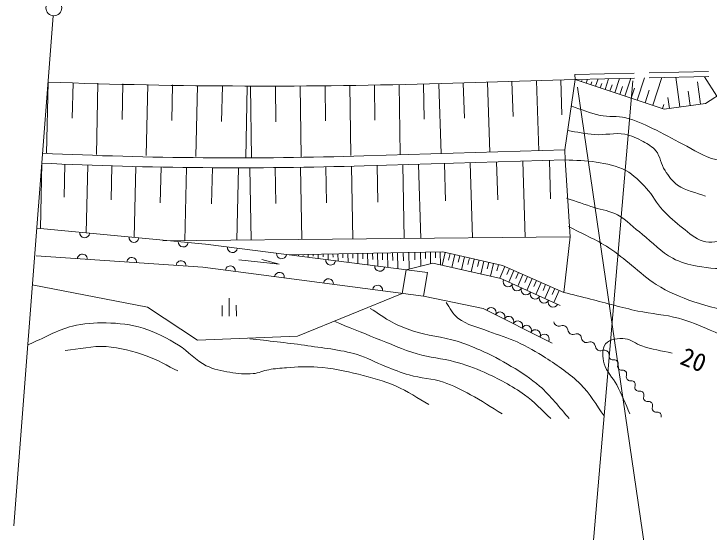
# Model space of a CAD drawing. Units: millimetres, scale not verified. Extents: x 40000 to 680000, y 20000 to 380000.
# Drawn here: x 385931 to 456140, y 236633 to 288936 of the extents above; entities that cross this region are included whole.
import ezdxf
from ezdxf.enums import TextEntityAlignment as Align

# ---------------------------------------------------------------- set-up
doc = ezdxf.new("R2010")
doc.units = ezdxf.units.MM
doc.header["$LTSCALE"] = 1000
doc.linetypes.add('DASHED', pattern=[7.5, 6, -1.5])
for name, color, linetype, lineweight in [('M-BGD', 7, 'Continuous', 13), ('M-BMK-SRVR', 3, 'Continuous', 13), ('M-STR-HTXT', 7, 'Continuous', 13)]:
    doc.layers.add(name, color=color, linetype=linetype, lineweight=lineweight)
doc.styles.add('ＭＳ ゴシック', font='')
doc.styles.get('ＭＳ ゴシック').set_extended_font_data('MS Gothic')

msp = doc.modelspace()

# ---------------------------------------------------------------- linework, layer by layer
at = {"layer": 'M-BGD'}
for p, q in [((389908, 288759), (385931, 237262)), ((429161, 281918), (442602, 282317)), ((441166, 282269), (441284, 278735)), ((442602, 282317), (441568, 275206)), ((442591, 282817), (442602, 282317)), ((451615, 279331), (442602, 282317)), ((442781, 282258), (442802, 282321)), ((443731, 281943), (443864, 282344)), ((444680, 281629), (444925, 282367)), ((445629, 281314), (445986, 282390)), ((446632, 280982), (447106, 282414)), ((447635, 280650), (448227, 282439)), ((448887, 280235), (449627, 282469)), ((450450, 279717), (451374, 282507)), ((453173, 279543), (452766, 282537)), ((456931, 280647), (455665, 282599)), ((460132, 282725), (455774, 279897)), ((389390, 282050), (389229, 274863)), ((391905, 281994), (391825, 278401)), ((394421, 281938), (394260, 274753)), ((396935, 281882), (396855, 278290)), ((399450, 281825), (399289, 274644)), ((401963, 281769), (401883, 278179)), ((404477, 281713), (404316, 274535)), ((406989, 281657), (406909, 278068)), ((409502, 281601), (409341, 274425)), ((409829, 281593), (409929, 274412)), ((412342, 281629), (412393, 278044)), ((414856, 281664), (414956, 274516)), ((417358, 281699), (417407, 278136)), ((419859, 281734), (419959, 274629)), ((422346, 281769), (422396, 278227)), ((424833, 281803), (424931, 274742)), ((427304, 281838), (427353, 278318)), ((428859, 281860), (429093, 274844)), ((431315, 281941), (431432, 278428)), ((433770, 282023), (434004, 274986)), ((436233, 282105), (436350, 278581)), ((438696, 282187), (438931, 275129)), ((443256, 282100), (443294, 282217)), ((444205, 281786), (444300, 282071)), ((445154, 281471), (445305, 281925)), ((446130, 281148), (446338, 281775)), ((447133, 280816), (447400, 281621)), ((455269, 279828), (454962, 282086)), ((448261, 280442), (448594, 281448)), ((449668, 279976), (450084, 281232)), ((454221, 279686), (454026, 281123)), ((452125, 279400), (451976, 280501)), ((451427, 279394), (451562, 279801)), ((455774, 279897), (451615, 279331)), ((421274, 274607), (441568, 275206)), ((441568, 275206), (441598, 274206)), ((388758, 273874), (388612, 267261)), ((421303, 273607), (441598, 274206)), ((429409, 273824), (429527, 270063)), ((432022, 273906), (432259, 266329)), ((434674, 273989), (434793, 270172)), ((437326, 274072), (437567, 266380)), ((440018, 274157), (440139, 270282)), ((441598, 274206), (442100, 266423)), ((391072, 273770), (390998, 270434)), ((393385, 273679), (393234, 266828)), ((395815, 273597), (395739, 270159)), ((398245, 273530), (398087, 266373)), ((400797, 273475), (400717, 269871)), ((403349, 273436), (403186, 266045)), ((405977, 273412), (405897, 269782)), ((408606, 273405), (408444, 266096)), ((409762, 273407), (409905, 266110)), ((412318, 273424), (412389, 269797)), ((414873, 273456), (415015, 266160)), ((417445, 273504), (417516, 269872)), ((420016, 273569), (420160, 266210)), ((422606, 273646), (422678, 269948)), ((425195, 273711), (425340, 266261)), ((426796, 273742), (427031, 266277)), ((388239, 267296), (405273, 265699)), ((442100, 266423), (400979, 266023)), ((442100, 266423), (441468, 260833)), ((405273, 265699), (427697, 262838)), ((429258, 264925), (413489, 264626)), ((417156, 264696), (417161, 264430)), ((417656, 264705), (417668, 264101)), ((418156, 264715), (418163, 264377)), ((418656, 264724), (418670, 263975)), ((419156, 264734), (419164, 264323)), ((419656, 264743), (419673, 263850)), ((420156, 264753), (420165, 264270)), ((420656, 264762), (420675, 263724)), ((421156, 264772), (421166, 264216)), ((421656, 264781), (421678, 263598)), ((422155, 264791), (422167, 264163)), ((422655, 264800), (422681, 263472)), ((423155, 264810), (423169, 264109)), ((423655, 264819), (423683, 263346)), ((424171, 264829), (424185, 264055)), ((424686, 264839), (424717, 263216)), ((425254, 264849), (425270, 263997)), ((425822, 264860), (425854, 263187)), ((426408, 264871), (426422, 264100)), ((426993, 264882), (427020, 263469)), ((427493, 264892), (427506, 264241)), ((427993, 264901), (428016, 263710)), ((428493, 264911), (428505, 264304)), ((428993, 264920), (429018, 263585)), ((429502, 264869), (429195, 263546)), ((435280, 263528), (429258, 264925)), ((429989, 264756), (429836, 264097)), ((405007, 263370), (388173, 264501)), ((408636, 264112), (412729, 263680)), ((412729, 263680), (410965, 264146)), ((413657, 264629), (413657, 264605)), ((414157, 264639), (414158, 264590)), ((414657, 264648), (414660, 264479)), ((415157, 264658), (415159, 264537)), ((415657, 264667), (415663, 264353)), ((416157, 264677), (416160, 264483)), ((416656, 264686), (416665, 264227)), ((430476, 264643), (430171, 263329)), ((430963, 264530), (430811, 263875)), ((431450, 264417), (431147, 263112)), ((431937, 264304), (431786, 263654)), ((432424, 264191), (432124, 262895)), ((432911, 264078), (432762, 263432)), ((427298, 260442), (405007, 263370)), ((425546, 263112), (428227, 263761)), ((428227, 263761), (435114, 262231)), ((433398, 263965), (433100, 262678)), ((433885, 263852), (433737, 263211)), ((434373, 263739), (434076, 262461)), ((434860, 263626), (434712, 262989)), ((435509, 263428), (434999, 262256)), ((441468, 260833), (435280, 263528)), ((425546, 263112), (425148, 260725)), ((427697, 262838), (427298, 260442)), ((435968, 263229), (435716, 262650)), ((436426, 263029), (435919, 261864)), ((436885, 262829), (436629, 262243)), ((437343, 262630), (436829, 261449)), ((435114, 262231), (441102, 259503)), ((437801, 262430), (437543, 261836)), ((438260, 262231), (437739, 261035)), ((438718, 262031), (438456, 261429)), ((399416, 259336), (387771, 261599)), ((439177, 261831), (438649, 260620)), ((439635, 261632), (439370, 261022)), ((440094, 261432), (439559, 260205)), ((440552, 261232), (440283, 260615)), ((425148, 260725), (414587, 256408)), ((441010, 261033), (440470, 259791)), ((407679, 258438), (407664, 260238)), ((433317, 259203), (427298, 260442)), ((404473, 256009), (399416, 259336)), ((406950, 259512), (406959, 258432)), ((408390, 259524), (408399, 258444)), ((440304, 255710), (433317, 259203)), ((440470, 257872), (440506, 257733)), ((440506, 257733), (440563, 257632)), ((440563, 257632), (440635, 257553)), ((440635, 257553), (440717, 257493)), ((440717, 257493), (440810, 257449)), ((440810, 257449), (440913, 257424)), ((440913, 257424), (441030, 257421)), ((441030, 257421), (441169, 257456)), ((441169, 257456), (441308, 257492)), ((441308, 257492), (441425, 257489)), ((441425, 257489), (441528, 257464)), ((441528, 257464), (441620, 257420)), ((441620, 257420), (441703, 257360)), ((441703, 257360), (441774, 257281)), ((441774, 257281), (441868, 257041)), ((441868, 257041), (441903, 256901)), ((414587, 256408), (404473, 256009)), ((441903, 256901), (441961, 256800)), ((441961, 256800), (442032, 256721)), ((442032, 256721), (442115, 256661)), ((442115, 256661), (442207, 256617)), ((442207, 256617), (442310, 256592)), ((442310, 256592), (442427, 256589)), ((442427, 256589), (442566, 256625)), ((442566, 256625), (442706, 256660)), ((442706, 256660), (442822, 256658)), ((442822, 256658), (442925, 256632)), ((442925, 256632), (443018, 256589)), ((443018, 256589), (443100, 256528)), ((443100, 256528), (443172, 256450)), ((443172, 256450), (443265, 256209)), ((443265, 256209), (443300, 256069)), ((443300, 256069), (443358, 255968)), ((443358, 255968), (443430, 255889)), ((443430, 255889), (443512, 255829)), ((443512, 255829), (443604, 255786)), ((443604, 255786), (443707, 255760)), ((443707, 255760), (443824, 255758)), ((443824, 255758), (443964, 255793)), ((443964, 255793), (444103, 255828)), ((444103, 255828), (444220, 255826)), ((444220, 255826), (444323, 255800)), ((444323, 255800), (444415, 255757)), ((444415, 255757), (444497, 255696)), ((444497, 255696), (444569, 255618)), ((444569, 255618), (444662, 255377)), ((444662, 255377), (444697, 255238)), ((444697, 255238), (444755, 255136)), ((444755, 255136), (444827, 255058)), ((444827, 255058), (444909, 254997)), ((444909, 254997), (445002, 254954)), ((445002, 254954), (445105, 254928)), ((445105, 254928), (445221, 254926)), ((445221, 254926), (445361, 254961)), ((445361, 254961), (445500, 254997)), ((445500, 254997), (445617, 254994)), ((445617, 254994), (445720, 254969)), ((445720, 254969), (445812, 254925)), ((445812, 254925), (445895, 254865)), ((445895, 254865), (445966, 254786)), ((445966, 254786), (446059, 254545)), ((446059, 254545), (446035, 254415)), ((446035, 254415), (446046, 254312)), ((446046, 254312), (446076, 254227)), ((446076, 254227), (446123, 254155)), ((446123, 254155), (446185, 254095)), ((446185, 254095), (446263, 254049)), ((446263, 254049), (446362, 254020)), ((446362, 254020), (446495, 254019)), ((446495, 254019), (446628, 254018)), ((446628, 254018), (446726, 253988)), ((446726, 253988), (446805, 253942)), ((446805, 253942), (446867, 253883)), ((446867, 253883), (446913, 253811)), ((446930, 253492), (446906, 253361)), ((446913, 253811), (446944, 253725)), ((446944, 253725), (446930, 253492)), ((446906, 253361), (446916, 253259)), ((446916, 253259), (446947, 253173)), ((446947, 253173), (446994, 253101)), ((446994, 253101), (447055, 253041)), ((447055, 253041), (447134, 252995)), ((447134, 252995), (447232, 252966)), ((447232, 252966), (447365, 252965)), ((447365, 252965), (447498, 252964)), ((447498, 252964), (447597, 252935)), ((447597, 252935), (447675, 252889)), ((447675, 252889), (447737, 252829)), ((447737, 252829), (447784, 252757)), ((447784, 252757), (447815, 252671)), ((447801, 252438), (447777, 252308)), ((447777, 252308), (447787, 252205)), ((447787, 252205), (447817, 252120)), ((447815, 252671), (447801, 252438)), ((447817, 252120), (447864, 252048)), ((447864, 252048), (447926, 251988)), ((447926, 251988), (448004, 251942)), ((448004, 251942), (448103, 251913)), ((448103, 251913), (448236, 251912)), ((448236, 251912), (448369, 251910)), ((448369, 251910), (448467, 251881)), ((448467, 251881), (448546, 251835)), ((448546, 251835), (448608, 251776)), ((448608, 251776), (448655, 251703)), ((448671, 251385), (448647, 251254)), ((448655, 251703), (448685, 251618)), ((448685, 251618), (448671, 251385)), ((448647, 251254), (448657, 251152)), ((448657, 251152), (448688, 251066)), ((448688, 251066), (448735, 250994)), ((448735, 250994), (448797, 250934)), ((448797, 250934), (448875, 250888)), ((448875, 250888), (448974, 250859)), ((448974, 250859), (449106, 250858)), ((449106, 250858), (449239, 250857)), ((449239, 250857), (449338, 250828)), ((449338, 250828), (449416, 250782)), ((449416, 250782), (449478, 250722)), ((449478, 250722), (449525, 250650)), ((449525, 250650), (449556, 250564)), ((449542, 250331), (449518, 250201)), ((449518, 250201), (449528, 250098)), ((449528, 250098), (449558, 250013)), ((449556, 250564), (449542, 250331)), ((449558, 250013), (449605, 249940)), ((449605, 249940), (449667, 249881)), ((449667, 249881), (449745, 249835)), ((449745, 249835), (449844, 249806)), ((449844, 249806), (449977, 249804)), ((449977, 249804), (450110, 249803)), ((450110, 249803), (450209, 249774)), ((450209, 249774), (450287, 249728)), ((450287, 249728), (450349, 249668)), ((450349, 249668), (450396, 249596)), ((450412, 249278), (450388, 249147)), ((450396, 249596), (450426, 249511)), ((450426, 249511), (450412, 249278)), ((450388, 249147), (450398, 249045)), ((450398, 249045), (450429, 248959)), ((450429, 248959), (450476, 248887)), ((450476, 248887), (450538, 248827)), ((450538, 248827), (450616, 248781)), ((450616, 248781), (450715, 248752)), ((450715, 248752), (450848, 248751)), ((450848, 248751), (450980, 248750)), ((450980, 248750), (451079, 248721)), ((451079, 248721), (451157, 248675)), ((451157, 248675), (451219, 248615)), ((451219, 248615), (451266, 248543)), ((451266, 248543), (451297, 248457)), ((451297, 248457), (451283, 248224))]:
    msp.add_line(p, q, dxfattribs=at)
at = {"layer": 'M-BGD', "linetype": 'DASHED'}
for p, q in [((442591, 282817), (556506, 285279)), ((442602, 282317), (556516, 284779))]:
    msp.add_line(p, q, dxfattribs=at)
at = {"layer": 'M-BGD'}
for centre, radius, start, end in [((411274, 882442), 600790, 267.91067, 271.70608), ((408400, 684932), 410527, 267.26377, 271.79697), ((408400, 684932), 411527, 267.26377, 271.79697), ((393075, 266843), 500, 174.64417, 354.64417), ((398053, 266376), 500, 174.64417, 354.64417), ((403031, 265909), 500, 174.64417, 354.64417), ((407999, 265351), 500, 172.72855, 352.72855), ((412959, 264718), 500, 172.72855, 352.72855), ((392839, 264188), 500, 356.15586, 176.15586), ((397828, 263852), 500, 356.15586, 176.15586), ((402817, 263517), 500, 356.15586, 176.15586), ((417919, 264085), 500, 172.72855, 352.72855), ((407788, 263005), 500, 352.51742, 172.51742), ((422879, 263453), 500, 172.72855, 352.72855), ((412745, 262354), 500, 352.51742, 172.51742), ((417703, 261703), 500, 352.51742, 172.51742), ((435833, 261903), 500, 155.5081, 335.5081), ((422660, 261051), 500, 352.51742, 172.51742), ((436743, 261488), 500, 155.5081, 335.5081), ((437653, 261074), 500, 155.5081, 335.5081), ((438563, 260659), 500, 155.5081, 335.5081), ((439473, 260245), 500, 155.5081, 335.5081), ((440383, 259830), 500, 155.5081, 335.5081), ((434127, 258798), 500, 333.43495, 153.43495), ((435022, 258351), 500, 333.43495, 153.43495), ((435916, 257904), 500, 333.43495, 153.43495), ((436811, 257456), 500, 333.43495, 153.43495), ((437705, 257009), 500, 333.43495, 153.43495), ((438599, 256562), 500, 333.43495, 153.43495), ((439494, 256115), 500, 333.43495, 153.43495)]:
    msp.add_arc(centre, radius, start, end, dxfattribs=at)
for points, knots in [([(531117, 283702), (530674, 282704), (530324, 281659), (529786, 280708), (529253, 279765), (528603, 278890), (527923, 278046), (527185, 277129), (526328, 276315), (525528, 275451), (524952, 274829), (524239, 274312), (523798, 273588), (523491, 273085), (523332, 272499), (523199, 271925), (522877, 270533), (522966, 269075), (522733, 267666), (522500, 266254), (522189, 264852), (521802, 263474), (521561, 262617), (521396, 261709), (520937, 260946), (520419, 260085), (519631, 259410), (518874, 258750), (518238, 258196), (517504, 257766), (516811, 257286), (516129, 256813), (515524, 256186), (514749, 255889), (514142, 255656), (513468, 255620), (512819, 255622), (511586, 255627), (510384, 256017), (509159, 256155), (507766, 256311), (506369, 256470), (504967, 256487), (503324, 256508), (501687, 256229), (500043, 256221), (498556, 256214), (497047, 256145), (495585, 256421), (494503, 256625), (493420, 256949), (492458, 257486), (491454, 258046), (490620, 258878), (489796, 259681), (488536, 260911), (487425, 262289), (486336, 263674), (485462, 264786), (484639, 265942), (483874, 267134), (483059, 268405), (482586, 269905), (481612, 271060), (480962, 271830), (480215, 272605), (479283, 272989), (478151, 273456), (476842, 273451), (475624, 273322), (474584, 273212), (473630, 272692), (472629, 272390), (471722, 272116), (470727, 272056), (469901, 271592), (469299, 271253), (468819, 270720), (468371, 270195), (467612, 269306), (467180, 268173), (466441, 267267), (465629, 266270), (464765, 265279), (463713, 264539), (462991, 264030), (462172, 263633), (461318, 263408), (460457, 263181), (459546, 263210), (458656, 263208), (457411, 263206), (456152, 263236), (454930, 263474), (454083, 263639), (453230, 263867), (452468, 264273), (451324, 264881), (450426, 265867), (449407, 266668), (448563, 267332), (447828, 268162), (446879, 268664), (446159, 269044), (445324, 269145), (444550, 269396), (443616, 269699), (442687, 270017), (441755, 270328)], [0, 0, 0, 0, 1, 1, 1, 2, 2, 2, 3, 3, 3, 4, 4, 4, 5, 5, 5, 6, 6, 6, 7, 7, 7, 8, 8, 8, 9, 9, 9, 10, 10, 10, 11, 11, 11, 12, 12, 12, 13, 13, 13, 14, 14, 14, 15, 15, 15, 16, 16, 16, 17, 17, 17, 18, 18, 18, 19, 19, 19, 20, 20, 20, 21, 21, 21, 22, 22, 22, 23, 23, 23, 24, 24, 24, 25, 25, 25, 26, 26, 26, 27, 27, 27, 28, 28, 28, 29, 29, 29, 30, 30, 30, 31, 31, 31, 32, 32, 32, 33, 33, 33, 34, 34, 34, 35, 35, 35, 36, 36, 36, 36]), ([(526593, 282371), (526393, 281684), (526287, 280961), (525994, 280308), (525499, 279208), (524824, 278184), (524064, 277248), (523402, 276431), (522536, 275804), (521802, 275052), (521231, 274468), (520613, 273919), (520138, 273255), (519757, 272722), (519381, 272157), (519207, 271525), (518811, 270091), (519051, 268554), (519007, 267067), (518963, 265582), (519274, 264057), (518941, 262609), (518764, 261845), (518433, 261091), (517942, 260480), (517487, 259913), (516896, 259398), (516212, 259149), (514710, 258603), (513018, 259022), (511422, 258949), (510068, 258888), (508715, 258837), (507363, 258750), (505964, 258660), (504572, 258441), (503171, 258417), (501173, 258382), (499153, 258356), (497182, 258683), (495860, 258903), (494507, 259187), (493323, 259814), (492307, 260353), (491451, 261174), (490661, 262010), (489398, 263349), (488375, 264906), (487401, 266468), (486619, 267723), (486021, 269083), (485338, 270394), (484624, 271767), (484011, 273196), (483209, 274520), (482310, 276004), (481694, 277871), (480215, 278778), (479814, 279024), (479288, 278979), (478817, 278978), (478212, 278976), (477618, 278809), (477021, 278712), (475776, 278508), (474520, 278348), (473295, 278046), (472866, 277941), (472402, 277886), (472031, 277647), (471251, 277146), (470786, 276274), (470167, 275584), (468898, 274169), (467713, 272675), (466375, 271326), (465258, 270200), (464122, 269077), (462848, 268132), (462017, 267515), (461151, 266911), (460187, 266535), (459469, 266255), (458689, 266158), (457924, 266069), (457131, 265977), (456298, 265788), (455529, 266003), (454741, 266223), (454116, 266836), (453466, 267333), (452755, 267877), (452076, 268471), (451470, 269130), (450849, 269806), (450433, 270655), (449806, 271326), (449184, 271992), (448544, 272686), (447744, 273122), (446831, 273619), (445772, 273806), (444749, 273987), (443712, 274171), (442648, 274133), (441598, 274206)], [0, 0, 0, 0, 1, 1, 1, 2, 2, 2, 3, 3, 3, 4, 4, 4, 5, 5, 5, 6, 6, 6, 7, 7, 7, 8, 8, 8, 9, 9, 9, 10, 10, 10, 11, 11, 11, 12, 12, 12, 13, 13, 13, 14, 14, 14, 15, 15, 15, 16, 16, 16, 17, 17, 17, 18, 18, 18, 19, 19, 19, 20, 20, 20, 21, 21, 21, 22, 22, 22, 23, 23, 23, 24, 24, 24, 25, 25, 25, 26, 26, 26, 27, 27, 27, 28, 28, 28, 29, 29, 29, 30, 30, 30, 31, 31, 31, 32, 32, 32, 33, 33, 33, 34, 34, 34, 35, 35, 35, 35]), ([(442272, 279616), (443226, 279306), (444151, 278886), (445133, 278684), (445984, 278510), (446883, 278652), (447728, 278452), (448668, 278229), (449545, 277788), (450423, 277387), (451470, 276909), (452453, 276301), (453484, 275790), (454582, 275246), (455619, 274510), (456811, 274226), (457599, 274039), (458439, 274040), (459239, 274160), (460269, 274314), (461263, 274704), (462200, 275158), (463189, 275637), (464175, 276188), (464962, 276954), (465830, 277800), (466337, 278951), (467024, 279949)], [0, 0, 0, 0, 1, 1, 1, 2, 2, 2, 3, 3, 3, 4, 4, 4, 5, 5, 5, 6, 6, 6, 7, 7, 7, 8, 8, 8, 9, 9, 9, 9]), ([(441873, 277154), (442771, 277021), (443662, 276817), (444568, 276755), (445586, 276685), (446625, 276973), (447628, 276788), (448285, 276668), (448907, 276379), (449491, 276056), (449950, 275803), (450424, 275530), (450756, 275125), (451221, 274557), (451288, 273745), (451687, 273128), (452038, 272587), (452427, 272039), (452951, 271665), (453778, 271075), (454837, 270911), (455779, 270533)], [0, 0, 0, 0, 1, 1, 1, 2, 2, 2, 3, 3, 3, 4, 4, 4, 5, 5, 5, 6, 6, 6, 7, 7, 7, 7]), ([(494121, 253626), (492835, 254292), (491454, 254800), (490262, 255622), (489086, 256434), (488111, 257506), (487068, 258484), (485799, 259675), (484528, 260869), (483342, 262143), (482549, 262996), (481976, 264061), (481080, 264805), (480529, 265262), (479886, 265616), (479217, 265869), (478602, 266102), (477941, 266207), (477287, 266269), (475874, 266402), (474443, 266323), (473029, 266202), (472313, 266141), (471543, 266189), (470899, 265869), (470127, 265486), (469634, 264695), (469036, 264073), (468274, 263280), (467660, 262344), (466840, 261611), (466070, 260921), (465216, 260316), (464312, 259814), (463555, 259395), (462765, 258986), (461917, 258816), (461025, 258638), (460092, 258713), (459188, 258816), (457628, 258995), (456085, 259375), (454597, 259881), (453282, 260328), (451992, 260889), (450805, 261611), (449914, 262153), (449166, 262901), (448343, 263541), (447569, 264142), (446839, 264808), (446014, 265337), (444728, 266162), (443308, 266757), (441955, 267466)], [0, 0, 0, 0, 1, 1, 1, 2, 2, 2, 3, 3, 3, 4, 4, 4, 5, 5, 5, 6, 6, 6, 7, 7, 7, 8, 8, 8, 9, 9, 9, 10, 10, 10, 11, 11, 11, 12, 12, 12, 13, 13, 13, 14, 14, 14, 15, 15, 15, 16, 16, 16, 17, 17, 17, 18, 18, 18, 18]), ([(488798, 252761), (487778, 253338), (486752, 253904), (485738, 254491), (484421, 255254), (483259, 256352), (481812, 256820), (481113, 257047), (480336, 257166), (479616, 257020), (478877, 256870), (478209, 256426), (477620, 255955), (476797, 255297), (476328, 254278), (475557, 253560), (474849, 252901), (474146, 252133), (473228, 251830), (472449, 251572), (471584, 251764), (470766, 251830), (469378, 251941), (467981, 252114), (466641, 252495), (464422, 253127), (462363, 254225), (460253, 255157), (458910, 255750), (457615, 256451), (456261, 257020), (455212, 257460), (454164, 257917), (453067, 258217), (451720, 258586), (450307, 258658), (448941, 258949), (447332, 259293), (445746, 259744), (444151, 260147), (443256, 260373), (442362, 260605), (441468, 260833)], [0, 0, 0, 0, 1, 1, 1, 2, 2, 2, 3, 3, 3, 4, 4, 4, 5, 5, 5, 6, 6, 6, 7, 7, 7, 8, 8, 8, 9, 9, 9, 10, 10, 10, 11, 11, 11, 12, 12, 12, 13, 13, 13, 14, 14, 14, 14]), ([(445548, 248370), (444749, 249434), (444092, 250621), (443153, 251564), (442113, 252607), (440860, 253421), (439626, 254225), (438711, 254822), (437756, 255364), (436765, 255822), (435841, 256249), (434849, 256510), (433904, 256887), (432851, 257306), (431668, 257519), (430776, 258217), (430253, 258628), (429978, 259282), (429579, 259814)], [0, 0, 0, 0, 1, 1, 1, 2, 2, 2, 3, 3, 3, 4, 4, 4, 5, 5, 5, 6, 6, 6, 6]), ([(442021, 248104), (441023, 249190), (440138, 250393), (439027, 251364), (438152, 252129), (437161, 252758), (436166, 253360), (435139, 253982), (434067, 254531), (432972, 255024), (432236, 255355), (431481, 255651), (430710, 255889), (429229, 256344), (427659, 256475), (426185, 256953), (425476, 257184), (424783, 257473), (424122, 257818), (423354, 258220), (422659, 258750), (421927, 259216)], [0, 0, 0, 0, 1, 1, 1, 2, 2, 2, 3, 3, 3, 4, 4, 4, 5, 5, 5, 6, 6, 6, 7, 7, 7, 7]), ([(427849, 249501), (426740, 250122), (425688, 250859), (424522, 251364), (423305, 251890), (422016, 252246), (420729, 252562), (419373, 252895), (417996, 253186), (416603, 253294), (415564, 253374), (414517, 253296), (413476, 253227), (412875, 253187), (412273, 253134), (411680, 253027), (411140, 252930), (410629, 252680), (410083, 252628), (409309, 252555), (408521, 252634), (407754, 252761), (406936, 252897), (406103, 253064), (405358, 253427), (404318, 253934), (403555, 254892), (402564, 255489), (401425, 256175), (400242, 256833), (398971, 257219), (397770, 257585), (396499, 257724), (395244, 257752), (394108, 257777), (392953, 257697), (391851, 257419), (390289, 257026), (388879, 256177), (387393, 255556)], [0, 0, 0, 0, 1, 1, 1, 2, 2, 2, 3, 3, 3, 4, 4, 4, 5, 5, 5, 6, 6, 6, 7, 7, 7, 8, 8, 8, 9, 9, 9, 10, 10, 10, 11, 11, 11, 12, 12, 12, 13, 13, 13, 13]), ([(440158, 248104), (439271, 248902), (438468, 249805), (437497, 250499), (436237, 251400), (434849, 252123), (433438, 252761), (432473, 253198), (431463, 253539), (430444, 253826), (429200, 254176), (427890, 254260), (426651, 254624), (425216, 255046), (423851, 255676), (422459, 256221), (421078, 256763), (419709, 257330), (418334, 257885)], [0, 0, 0, 0, 1, 1, 1, 2, 2, 2, 3, 3, 3, 4, 4, 4, 5, 5, 5, 6, 6, 6, 6]), ([(435234, 248569), (434170, 249213), (433139, 249915), (432041, 250499), (431156, 250970), (430263, 251447), (429312, 251763), (428194, 252135), (426986, 252172), (425852, 252495), (425036, 252728), (424248, 253052), (423457, 253360), (422494, 253735), (421588, 254267), (420596, 254558), (418867, 255064), (417055, 255226), (415273, 255489), (413438, 255760), (411591, 255933), (409750, 256155)], [0, 0, 0, 0, 1, 1, 1, 2, 2, 2, 3, 3, 3, 4, 4, 4, 5, 5, 5, 6, 6, 6, 7, 7, 7, 7]), ([(452401, 254691), (451381, 254935), (450335, 255088), (449341, 255423), (448767, 255616), (448281, 256108), (447677, 256155), (446991, 256208), (446119, 256154), (445681, 255622), (445257, 255107), (445393, 254275), (445548, 253626), (445740, 252823), (446430, 252229), (446812, 251497), (447308, 250547), (447699, 249545), (448143, 248569)], [0, 0, 0, 0, 1, 1, 1, 2, 2, 2, 3, 3, 3, 4, 4, 4, 5, 5, 5, 6, 6, 6, 6]), ([(402497, 252894), (401433, 253405), (400418, 254035), (399303, 254425), (397993, 254883), (396630, 255267), (395244, 255356), (393866, 255445), (392494, 255090), (391119, 254957)], [0, 0, 0, 0, 1, 1, 1, 2, 2, 2, 3, 3, 3, 3])]:
    msp.add_open_spline(points, degree=3, knots=knots, dxfattribs=at)
at = {"layer": 'M-BMK-SRVR'}
msp.add_circle((389969, 289556), 800, dxfattribs=at)
at = {"layer": 'M-STR-HTXT'}
for p, q in [((448443, 282194), (444118, 231891)), ((442854, 281529), (450107, 231891))]:
    msp.add_line(p, q, dxfattribs=at)

# ---------------------------------------------------------------- texts
at = {"layer": 'M-BGD', "style": 'ＭＳ ゴシック'}
msp.add_text('20', height=1833, rotation=338.313, dxfattribs=at).set_placement((454574, 254030), align=Align.MIDDLE_CENTER)

doc.saveas('drawing.dxf')
